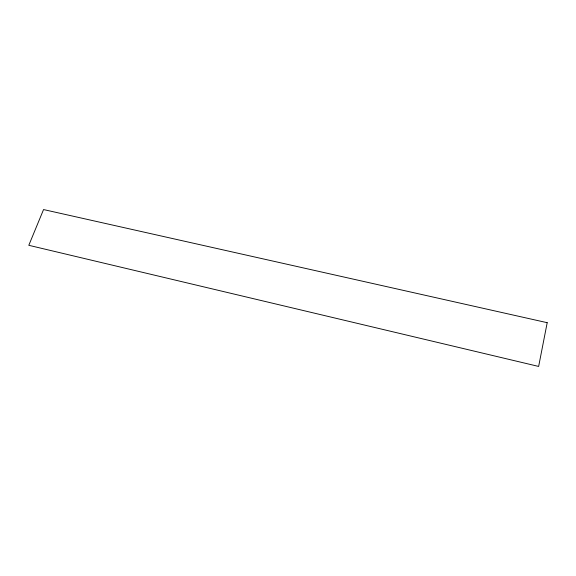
<?xml version="1.0" encoding="UTF-8"?>
<svg xmlns="http://www.w3.org/2000/svg" width="576" height="576" viewBox="0 0 576 576"><rect width="100%" height="100%" fill="white"/><g stroke="black" fill="none" stroke-linecap="round" stroke-linejoin="round"><path stroke-width="0.86" d="M547.2 322.69L538.646 366.437L28.8 245.304L43.553 209.563L547.2 322.69"/></g></svg>
